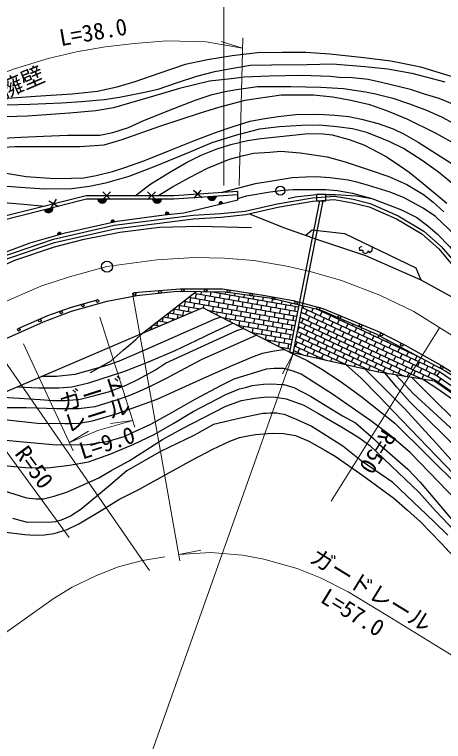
# Model space of a CAD drawing. Units: millimetres at full size, sheet at 1:1000; details may follow other scales. Extents: x 40000 to 680000, y 20000 to 380000.
# Drawn here: x 368307 to 415236, y 260127 to 339601 of the extents above; entities that cross this region are included whole.
import ezdxf
from ezdxf.enums import TextEntityAlignment as Align

# ---------------------------------------------------------------- set-up
doc = ezdxf.new("R2010")
doc.units = ezdxf.units.MM
doc.header["$LTSCALE"] = 1000
doc.linetypes.add('CHAIN', pattern=[18.5, 12, -1.5, 3.5, -1.5])
for name, color, linetype, lineweight in [('M-BGD', 7, 'Continuous', 25), ('M-BMK', 2, 'CHAIN', 13), ('M-BMK-SRVR', 3, 'Continuous', 25), ('M-STR-HTXT', 7, 'Continuous', 13)]:
    doc.layers.add(name, color=color, linetype=linetype, lineweight=lineweight)
doc.styles.add('ＭＳ ゴシック', font='')
doc.styles.get('ＭＳ ゴシック').set_extended_font_data('MS Gothic')

msp = doc.modelspace()

# ---------------------------------------------------------------- hatches: boundary and pattern name
at = {"layer": 'M-BGD'}
for points in [[(390392, 319716), (389404, 319648, 0.82183)], [(378403, 319399), (377412, 319399, 0.82183)], [(384403, 319399), (383412, 319399, 0.82183)], [(390690, 318850), (391081, 318943, 0.4608), (390832, 319125, 0.4608)], [(371556, 318237), (372517, 318477, -0.82183)], [(384807, 317729), (385207, 317771, 0.4608), (384983, 317984, 0.4608)], [(379266, 316943), (378874, 316854, -0.4608), (379018, 317128, -0.4608)], [(373031, 315495), (373418, 315603, 0.4608), (373161, 315776, 0.4608)]]:
    msp.add_hatch(color=256, dxfattribs=at).paths.add_polyline_path(points)

# ---------------------------------------------------------------- linework, layer by layer
for p, q in [((388795, 319572), (387891, 320361)), ((387949, 319515), (388737, 320418)), ((377972, 319365), (378820, 320213)), ((378820, 319365), (377972, 320213)), ((382865, 319365), (383713, 320213)), ((383713, 319365), (382865, 320213)), ((392745, 319876), (392752, 320267)), ((373103, 318589), (372075, 319205)), ((372281, 318383), (372897, 319411)), ((401683, 319243), (398386, 302700)), ((398794, 302555), (402057, 319218)), ((388722, 308993), (388780, 309323)), ((389746, 308813), (389832, 309303)), ((389977, 309300), (399371, 307644)), ((390348, 309235), (390359, 309293)), ((391373, 309054), (391410, 309266)), ((387365, 308705), (399168, 306623)), ((387517, 308150), (387607, 308662)), ((387916, 309136), (399270, 307134)), ((388119, 308572), (388210, 309084)), ((388541, 307969), (388631, 308481)), ((389144, 308391), (389234, 308903)), ((390168, 308210), (390258, 308723)), ((390770, 308632), (390860, 309144)), ((391192, 308030), (391282, 308542)), ((391794, 308452), (391885, 308964)), ((392397, 308874), (392441, 309125)), ((392819, 308271), (392909, 308783)), ((393421, 308693), (393472, 308984)), ((393843, 308091), (393933, 308603)), ((394445, 308512), (394504, 308844)), ((394867, 307910), (394957, 308422)), ((395469, 308332), (395535, 308703)), ((396494, 308151), (396547, 308452)), ((386262, 307843), (388617, 307428)), ((386312, 307306), (386402, 307818)), ((386814, 308274), (399067, 306113)), ((386915, 307728), (387005, 308240)), ((387336, 307126), (387427, 307638)), ((387939, 307547), (388029, 308060)), ((388986, 307499), (389053, 307879)), ((389565, 307789), (389656, 308301)), ((389987, 307186), (390077, 307698)), ((390590, 307608), (390680, 308120)), ((391614, 307428), (391704, 307940)), ((392216, 307849), (392306, 308361)), ((392638, 307247), (392728, 307759)), ((393240, 307669), (393331, 308181)), ((393662, 307066), (393752, 307578)), ((394265, 307488), (394355, 308000)), ((395289, 307308), (395379, 307820)), ((395891, 307729), (395981, 308241)), ((396313, 307127), (396403, 307639)), ((396915, 307549), (397006, 308061)), ((397518, 307971), (397577, 308305)), ((397940, 307368), (398030, 307880)), ((398542, 307790), (398590, 308061)), ((398964, 307188), (399054, 307700)), ((399779, 307584), (412486, 301659)), ((399877, 307539), (399965, 307729)), ((385107, 306463), (385198, 306975)), ((385160, 306981), (386867, 306680)), ((385710, 306884), (385800, 307397)), ((385711, 307412), (387742, 307054)), ((386148, 306373), (386222, 306794)), ((386734, 306704), (386824, 307216)), ((388432, 307349), (388451, 307457)), ((389392, 307291), (398965, 305603)), ((389471, 307251), (389475, 307277)), ((390439, 306757), (390499, 307096)), ((391011, 307006), (391102, 307518)), ((391433, 306403), (391523, 306915)), ((392036, 306825), (392126, 307337)), ((393060, 306645), (393150, 307157)), ((394084, 306464), (394174, 306976)), ((394686, 306886), (394777, 307398)), ((395108, 306283), (395198, 306795)), ((395711, 306705), (395801, 307217)), ((396735, 306525), (396825, 307037)), ((397337, 306946), (397427, 307458)), ((397759, 306344), (397849, 306856)), ((398361, 306766), (398452, 307278)), ((399676, 307059), (412209, 301215)), ((400128, 306848), (400348, 307319)), ((400819, 307099), (400997, 307480)), ((401071, 306408), (401291, 306879)), ((401581, 307318), (412177, 302377)), ((401762, 306660), (401982, 307131)), ((402453, 306911), (402486, 306982)), ((383903, 305619), (383980, 306060)), ((384057, 306120), (385116, 305933)), ((384505, 306041), (384593, 306538)), ((384608, 306551), (385991, 306307)), ((385577, 306130), (385619, 306372)), ((390973, 306484), (398863, 305093)), ((391893, 306015), (391945, 306313)), ((392457, 306223), (392548, 306735)), ((392879, 305620), (392969, 306132)), ((393482, 306042), (393572, 306554)), ((394506, 305862), (394596, 306374)), ((395530, 305681), (395620, 306193)), ((396132, 306103), (396223, 306615)), ((396554, 305500), (396644, 306012)), ((397157, 305922), (397247, 306434)), ((398181, 305742), (398271, 306254)), ((398783, 306163), (398873, 306675)), ((399470, 306007), (411654, 300326)), ((399573, 306533), (411931, 300770)), ((399689, 305905), (399909, 306376)), ((400380, 306157), (400600, 306628)), ((401322, 305717), (401542, 306188)), ((402013, 305969), (402233, 306440)), ((402705, 306220), (402924, 306691)), ((402956, 305529), (403176, 306000)), ((403396, 306472), (403443, 306574)), ((403647, 305781), (403867, 306252)), ((404338, 306032), (404400, 306165)), ((382955, 305258), (383366, 305186)), ((383300, 305197), (383368, 305581)), ((383506, 305689), (384241, 305559)), ((385006, 305886), (385017, 305951)), ((392553, 305678), (398762, 304583)), ((393346, 305273), (393391, 305530)), ((393903, 305440), (393994, 305952)), ((394325, 304837), (394415, 305349)), ((394928, 305259), (395018, 305771)), ((395952, 305079), (396042, 305591)), ((396976, 304898), (397066, 305410)), ((397578, 305320), (397669, 305832)), ((398000, 304717), (398090, 305229)), ((398603, 305139), (398693, 305651)), ((399277, 305022), (399469, 305434)), ((399367, 305481), (411062, 300028)), ((399940, 305214), (400160, 305685)), ((400631, 305466), (400851, 305937)), ((400883, 304775), (401103, 305246)), ((401574, 305026), (401794, 305497)), ((402265, 305278), (402485, 305749)), ((403208, 304838), (403427, 305309)), ((403899, 305090), (404118, 305561)), ((404590, 305341), (404809, 305812)), ((405281, 305593), (405357, 305756)), ((405532, 304902), (405752, 305373)), ((406223, 305153), (406314, 305348)), ((382255, 304711), (365952, 297752)), ((382403, 304827), (382491, 304812)), ((382722, 304911), (382755, 305103)), ((394133, 304871), (398660, 304073)), ((394799, 304531), (394837, 304747)), ((395349, 304657), (395440, 305169)), ((395771, 304054), (395861, 304566)), ((396374, 304476), (396464, 304988)), ((397398, 304296), (397488, 304808)), ((398422, 304115), (398512, 304627)), ((399161, 304430), (407148, 300706)), ((399264, 304956), (409196, 300325)), ((399501, 304272), (399721, 304743)), ((400192, 304523), (400412, 304994)), ((401134, 304084), (401354, 304555)), ((401825, 304335), (402045, 304806)), ((402517, 304587), (402736, 305058)), ((403459, 304147), (403679, 304618)), ((404150, 304399), (404370, 304870)), ((404841, 304650), (405061, 305121)), ((405093, 303959), (405312, 304430)), ((405784, 304211), (406003, 304682)), ((406475, 304462), (406695, 304933)), ((407166, 304714), (407271, 304939)), ((407417, 304023), (407637, 304494)), ((408108, 304274), (408210, 304491)), ((395713, 304065), (398558, 303563)), ((396252, 303789), (396283, 303964)), ((396795, 303874), (396886, 304386)), ((397221, 303295), (397307, 303783)), ((397820, 303693), (397910, 304205)), ((398241, 303091), (398332, 303603)), ((399058, 303904), (404744, 301253)), ((399061, 303329), (399281, 303800)), ((399752, 303580), (399972, 304052)), ((400443, 303832), (400663, 304303)), ((400695, 303141), (400915, 303612)), ((401386, 303392), (401606, 303864)), ((402077, 303644), (402297, 304115)), ((402768, 303896), (402988, 304367)), ((403020, 303204), (403239, 303676)), ((403711, 303456), (403930, 303927)), ((404402, 303708), (404621, 304179)), ((405344, 303268), (405564, 303739)), ((406035, 303520), (406255, 303991)), ((406726, 303771), (406946, 304242)), ((407669, 303332), (407889, 303803)), ((408360, 303583), (408580, 304054)), ((409051, 303835), (409129, 304001)), ((409302, 303144), (409522, 303615)), ((397294, 303258), (398457, 303053)), ((397706, 303048), (397729, 303181)), ((398852, 302853), (399936, 302347)), ((398955, 303378), (402340, 301800)), ((399313, 302638), (399533, 303109)), ((400004, 302889), (400224, 303361)), ((400946, 302450), (401166, 302921)), ((401637, 302701), (401857, 303173)), ((402329, 302953), (402548, 303424)), ((403271, 302513), (403491, 302985)), ((403962, 302765), (404182, 303236)), ((404653, 303016), (404873, 303488)), ((405596, 302577), (405815, 303048)), ((406287, 302828), (406507, 303300)), ((406978, 303080), (407198, 303551)), ((407229, 302389), (407449, 302860)), ((407920, 302640), (408140, 303112)), ((408611, 302892), (408831, 303363)), ((409554, 302452), (409774, 302924)), ((409993, 303395), (410048, 303512)), ((410245, 302704), (410465, 303175)), ((410936, 302955), (410967, 303022)), ((399769, 302385), (399784, 302418)), ((400288, 302267), (400475, 302670)), ((401325, 302031), (401418, 302230)), ((401889, 302010), (402109, 302482)), ((402580, 302262), (402800, 302733)), ((402881, 301677), (403051, 302042)), ((403523, 301822), (403742, 302294)), ((404214, 302074), (404433, 302545)), ((404905, 302325), (405124, 302797)), ((405156, 301634), (405376, 302106)), ((405847, 301886), (406067, 302357)), ((406538, 302137), (406758, 302609)), ((407481, 301698), (407701, 302169)), ((408172, 301949), (408392, 302421)), ((408863, 302201), (409083, 302672)), ((409805, 301761), (410025, 302233)), ((410497, 302013), (410716, 302484)), ((411188, 302264), (411407, 302736)), ((411439, 301573), (411659, 302045)), ((411879, 302516), (411886, 302532)), ((412130, 301825), (412346, 302287)), ((403918, 301441), (403994, 301603)), ((404465, 301383), (404685, 301854)), ((405474, 301087), (405627, 301415)), ((406099, 301195), (406319, 301666)), ((406790, 301446), (407010, 301918)), ((407041, 300755), (407261, 301227)), ((407732, 301007), (407952, 301478)), ((408423, 301258), (408643, 301730)), ((409114, 301510), (409334, 301981)), ((409366, 300819), (409586, 301290)), ((410057, 301070), (410277, 301542)), ((410748, 301322), (410968, 301793)), ((411691, 300882), (411910, 301354)), ((412209, 301215), (414559, 300118)), ((412382, 301134), (412601, 301605)), ((412486, 301659), (414804, 300578)), ((413073, 301385), (413265, 301797)), ((414015, 300946), (414184, 301307)), ((406512, 300850), (406570, 300975)), ((408071, 300503), (408204, 300787)), ((408675, 300567), (408895, 301039)), ((409674, 300249), (409837, 300599)), ((410309, 300379), (410528, 300851)), ((411000, 300631), (411219, 301102)), ((411931, 300770), (414299, 299666)), ((411942, 300191), (412162, 300663)), ((412633, 300443), (412853, 300914)), ((413324, 300694), (413544, 301166)), ((413576, 300003), (413795, 300475)), ((414267, 300255), (414487, 300726)), ((414551, 300122), (414848, 300547)), ((414804, 300578), (429171, 290522)), ((409140, 300333), (409146, 300348)), ((410742, 300079), (410780, 300160)), ((411276, 299994), (411471, 300411)), ((411654, 300326), (412929, 299731)), ((412345, 299824), (412413, 299972)), ((412885, 299752), (413104, 300223)), ((413947, 299569), (414047, 299784)), ((414299, 299666), (428508, 289716)), ((414559, 300118), (428813, 290138)), ((414680, 299400), (414978, 299825)), ((415023, 298983), (415105, 299101))]:
    msp.add_line(p, q, dxfattribs=at)
for points in [[(416715, 332661), (412757, 333854), (409486, 334499), (406537, 334867), (402799, 335259), (400172, 335443), (397638, 335466), (394874, 335397), (392101, 335097), (389406, 334637), (386984, 334153), (384197, 333209), (381474, 332241), (379516, 331666), (377392, 331205), (374602, 330905), (370611, 330651), (362889, 330098)], [(367378, 329713), (370010, 329804), (373444, 329939), (375621, 330087), (378116, 330298), (379804, 330568), (382535, 331128), (384031, 331434), (386027, 332136), (388269, 332863), (390212, 333371), (391795, 333676), (394131, 334061), (396425, 334087), (400339, 334155), (403084, 334225), (406619, 333927), (409137, 333683), (411777, 333176), (415385, 332246)], [(417491, 329308), (414751, 330419), (413159, 330892), (411627, 331399), (408440, 332170), (407000, 332488), (405285, 332669), (403828, 332729), (402846, 332841), (399721, 332945), (396175, 332876), (393416, 332747), (392011, 332583), (389649, 332308), (386345, 331505), (383781, 330763), (379119, 329395), (377218, 329067), (374314, 328808), (369710, 328480), (365005, 328342)], [(365651, 326027), (368979, 326200), (371482, 326309), (374100, 326426), (377644, 326404), (379050, 326722), (380778, 327234), (382528, 328037), (385722, 329329), (388178, 330258), (389925, 330844), (391367, 331190), (392602, 331421), (394894, 331746), (398550, 331746), (401811, 331654), (404307, 331503), (406704, 331162), (407813, 330941), (409699, 330461), (411504, 329850), (413387, 329147), (415094, 328378), (416683, 327524)], [(416866, 325245), (414350, 326615), (411274, 328164), (409047, 329064), (407190, 329715), (405112, 330218), (403125, 330572), (401006, 330795), (398944, 330795), (397461, 330770), (393503, 330185), (390631, 329451), (388602, 328831), (384165, 327372), (380040, 325895), (378095, 325327), (375479, 325137), (368346, 325123), (365818, 324982)], [(366026, 322482), (369593, 321887), (372664, 321672), (374537, 321706), (375887, 321757), (377239, 322012), (379038, 322446), (380393, 322864), (382468, 323625), (385270, 324724), (388008, 325842), (390279, 326698), (392232, 327372), (394086, 327928), (395466, 328206), (397156, 328455), (399096, 328684), (401581, 328716), (403361, 328611), (404882, 328441), (406258, 328174), (408095, 327705), (409725, 327116), (410954, 326516), (412469, 325641), (416090, 323335)], [(416546, 320825), (414688, 322363), (412913, 323655), (410847, 324941), (409303, 325720), (406862, 326700), (405272, 327097), (403568, 327341), (401657, 327509), (399709, 327463), (397294, 327333), (395115, 327058), (392605, 326399), (389899, 325590), (387315, 324484), (383669, 323000), (380804, 321905), (378260, 321161), (376499, 320809), (374583, 320534), (371542, 320511), (368975, 320680), (365420, 320956)], [(381507, 319789), (383110, 321007), (385281, 322375), (387109, 323433), (388709, 324222), (390358, 324893), (391956, 325379), (393781, 325836), (395245, 326061), (398403, 326385), (400439, 326594), (402059, 326562), (403067, 326434), (404934, 325955), (406510, 325366), (407377, 324930), (408885, 324122), (409964, 323414), (411471, 322352), (413016, 321118), (415612, 318982)], [(383974, 319789), (385607, 320781), (387461, 321776), (389429, 322820), (391838, 323787), (393357, 324205), (394465, 324460), (396235, 324554), (397442, 324646), (399560, 324468), (402516, 324050), (404492, 323481), (407121, 322637), (409273, 321898), (411220, 321017), (413046, 319916), (414084, 319134), (415284, 318019)], [(420526, 308742), (419264, 311504), (418133, 313414), (417055, 314817), (415800, 316178), (414369, 317523), (413015, 318424), (410926, 319550), (409395, 320173), (407043, 320910), (405897, 321221), (404799, 321475), (402828, 321752), (401320, 321858), (400178, 321809), (398684, 321738), (396290, 321348), (394638, 321078), (392649, 320576), (390986, 320147)], [(392745, 319501), (393691, 319781), (396293, 320223), (397687, 320384), (398809, 320475), (400663, 320490), (402373, 320462), (403613, 320364), (405277, 320082), (407410, 319506)], [(392745, 320267), (385738, 319789), (376147, 319789), (366345, 317332), (360336, 313005), (355989, 312363)], [(366827, 313059), (372582, 315039), (379215, 316567), (387866, 317665), (390880, 317841), (393540, 318116), (397052, 318911), (400903, 319573), (403309, 319755), (405360, 319404), (407228, 318928), (410288, 317601), (413103, 315934), (414991, 314258), (416487, 312512)], [(398259, 319498), (399013, 319676), (401355, 319939)], [(402371, 319939), (403412, 319939), (405720, 319771), (407410, 319506), (409216, 318792), (410641, 318261), (412304, 317409), (413521, 316485), (414583, 315592), (415898, 314234), (416709, 313285), (417575, 312141), (418277, 310773)], [(366971, 312698), (372688, 314666), (379283, 316185), (387902, 317278), (390911, 317455), (393603, 317733), (397128, 318531), (400951, 319188), (403291, 319364), (405279, 319024), (407102, 318560), (410111, 317255), (412873, 315620), (414714, 313985), (416198, 312254)], [(367135, 319069), (368896, 318906), (371661, 318665)], [(394022, 317827), (397726, 316336), (401571, 314987), (406688, 313249), (412768, 310590), (416806, 308389), (425352, 302857), (429959, 300008), (443081, 291592), (449981, 287918), (455036, 285619), (458485, 284303), (462531, 282972), (466281, 282201), (469382, 281859), (472504, 281720), (475514, 281831), (478259, 282178), (481076, 282733), (485086, 283995), (493086, 286823), (499742, 289264)], [(293600, 262189), (297497, 264095), (306067, 269758), (312160, 274435), (319214, 279571), (349515, 301627), (354941, 305598), (360633, 308965), (364542, 311042), (368344, 312732), (372691, 314207), (375932, 315056), (379815, 315813), (384159, 316344), (388508, 316476), (394251, 316305)], [(400174, 315478), (400882, 316071), (404403, 315645), (412215, 311911), (412768, 310590)], [(406260, 314248), (406023, 314112), (406065, 313841), (406421, 313850), (406396, 313587), (406710, 313460), (406990, 313604), (406990, 313782), (407125, 313596), (407439, 313799), (407473, 314189), (407168, 314290)], [(367404, 304173), (371486, 306020), (374550, 307180), (378446, 308274), (381672, 308894), (386059, 309374), (391345, 309274), (396443, 308579), (401742, 307300), (407765, 304728), (415494, 300609), (430446, 291306), (436773, 283469), (436615, 283356), (432123, 286345), (428034, 288981), (428622, 289892), (422114, 294087), (414242, 299523), (407958, 300521), (398386, 302700), (388893, 307546), (382255, 304711), (388171, 309334)], [(381414, 309216), (386404, 309601), (391068, 309601), (395499, 308927), (398802, 308319), (402046, 307472), (408207, 304924), (411053, 303454), (414942, 301282), (428748, 292691), (432154, 290689)], [(368713, 305288), (371936, 306692), (374428, 307565), (377333, 308424)], [(390881, 306531), (390236, 306289), (382725, 302966), (379757, 301699), (378393, 301233), (374889, 300232), (372894, 300019), (371265, 300020)], [(365952, 297752), (367646, 297741), (371098, 297513), (372493, 297395), (373866, 297395), (375482, 297557), (376816, 297861), (378602, 298360), (380525, 299085), (381878, 299745), (383713, 300759), (384807, 301499), (392635, 305042), (393312, 305290)], [(368675, 298914), (370960, 298795), (373146, 298795), (374594, 298897), (376449, 299338), (380381, 300613), (383134, 301690), (385866, 302877), (388166, 303958), (390230, 304943), (392193, 305861)], [(360286, 296166), (364684, 296638), (366579, 296638), (369572, 296627), (372933, 296522), (374213, 296512), (375305, 296534), (377137, 296762), (379712, 297535), (381030, 298015), (381990, 298429), (383332, 299031), (383975, 299380), (385002, 299879), (385881, 300350), (388757, 301875), (394754, 304554)], [(376613, 300473), (378895, 301748), (380207, 302892), (380796, 303413), (381575, 304091), (382255, 304711)], [(356510, 293310), (359648, 294267), (361890, 294798), (365054, 295403), (367491, 295305), (370803, 294921), (373828, 294880), (374529, 294885), (375373, 294934), (376827, 295171), (379558, 296000), (383921, 297533), (388992, 299856), (392175, 301249), (394438, 302204), (395430, 302586), (396542, 302813), (397442, 302937), (397841, 302978)], [(398386, 302700), (400310, 301785), (401919, 300840), (403947, 299518), (406202, 297876), (409917, 294942), (413418, 291474), (417017, 287891), (421230, 283381), (423756, 280723), (426206, 278562), (429071, 276039), (432184, 273615), (434967, 271825), (439972, 269146), (443025, 267661), (446262, 266443), (449298, 265542), (451618, 264925), (456288, 264574), (463013, 264241)], [(404626, 301280), (406202, 299885), (408182, 297875), (410669, 295249), (416373, 289349), (419671, 285883), (422769, 282624), (425331, 280048), (426816, 278799), (430128, 276328), (433162, 274122), (434908, 272935), (438773, 270821), (443065, 268681), (445712, 267549), (449132, 266463), (452159, 265845), (455435, 265460), (460592, 264964), (467000, 265119)], [(419819, 283209), (411599, 291703), (409345, 293634), (407296, 295165), (403103, 298114), (399678, 300301), (398775, 300608), (397781, 300892), (396696, 300896), (395850, 300832), (392285, 299737), (390902, 299054), (388037, 297503), (385493, 296051), (383191, 294780), (381107, 293822), (380251, 293449), (378403, 292901), (376272, 292555), (372872, 292525), (367313, 293018)], [(406674, 300814), (408168, 299335), (410989, 296521), (414409, 292763), (420300, 286207), (424861, 281601), (429052, 277881), (431705, 275880), (434170, 274311), (438199, 271953), (443307, 269583), (448854, 267597), (452881, 266701), (458546, 266100), (464966, 266013)], [(465561, 266524), (461168, 266931), (457380, 267394), (452270, 268650), (451038, 268969), (445681, 270444), (441428, 271771), (439456, 272563), (437573, 273484), (435162, 274717), (433726, 275688), (433074, 276251), (429908, 278931), (427438, 280912), (425140, 282704), (424184, 283665), (417359, 291582), (411536, 297299), (410111, 298913), (408868, 300377)], [(410069, 300186), (411955, 298121), (414990, 295372), (418049, 292516), (419169, 291345), (420864, 289454), (423024, 287046), (425360, 284538), (426843, 283079), (428603, 281535), (429657, 280753), (432809, 278517), (436021, 276437), (437493, 275563), (439987, 274428), (442878, 273321), (448036, 271396), (450613, 270484), (452885, 269893), (458947, 268920), (465051, 267954)], [(411790, 299912), (414770, 296938), (417625, 294192), (421263, 290780), (425282, 286752), (427689, 284232), (429738, 282449), (432093, 280675), (435516, 278384), (438181, 276802), (441971, 274880), (446961, 272934), (452456, 271393), (457289, 270280), (461897, 269449), (466105, 268939)], [(413064, 299710), (414622, 298696), (416105, 297612), (417389, 296546), (419101, 294920), (422983, 291054), (426097, 287650), (429526, 284089), (432209, 281779), (436503, 279128), (440949, 276673), (445223, 274719), (449669, 273121), (454827, 271899), (458553, 271254), (462412, 270907)], [(366694, 290319), (369495, 290077), (371936, 290034), (374330, 290349), (376391, 290694), (378843, 291555), (381376, 292641), (383578, 293697), (385734, 294942), (387843, 296217), (391414, 298043), (392936, 298677), (393578, 298840), (394310, 299030), (395549, 299201), (396382, 299229), (397592, 299165), (397766, 299138), (398855, 298834), (400683, 297894), (404184, 295725), (405598, 294946), (407622, 293195), (408222, 292576), (411334, 289899), (412686, 288484), (417142, 283221)], [(367054, 287572), (369633, 286770), (370641, 286649), (371475, 286641), (372627, 286931), (374117, 287423), (377517, 288945), (378953, 289774), (380860, 290813), (384509, 293152), (386615, 294321), (391429, 296795), (393130, 297394), (394616, 297654), (395272, 297741), (395994, 297787), (396845, 297782), (398021, 297578), (399969, 296908), (401499, 296027), (404259, 294400), (405974, 293373), (407185, 292482), (412568, 287343), (414354, 285324), (416488, 283110)], [(415706, 282670), (414174, 284193), (409684, 288421), (406229, 290800), (404235, 292424), (400773, 294594), (399173, 295315), (397847, 295870), (397308, 295963), (397009, 296002), (396289, 296002), (395853, 295998), (395476, 295998), (393015, 295469), (390094, 294764), (387917, 293569), (384281, 291815), (380593, 289720), (378594, 287997), (375551, 285494), (374416, 284763), (373414, 284311), (372785, 284144), (372422, 284115), (369718, 284057), (368104, 284490)], [(367050, 283037), (369448, 282761), (370513, 282689), (371600, 282720), (372655, 282863), (374059, 283314), (375330, 283909), (377954, 285498), (379737, 286563), (381891, 287671), (385263, 289525), (387762, 290933), (390010, 292094), (391848, 292966), (392935, 293356), (393838, 293550), (394668, 293694), (396477, 293827), (397728, 293786), (399062, 293581), (400500, 292955), (402254, 291992), (403403, 291304), (406431, 289221), (409798, 286726), (411297, 285423), (412713, 284130), (414971, 281810), (417301, 279287)]]:
    msp.add_lwpolyline(points, dxfattribs=at)
for points in [[(361370, 310793), (362937, 311645), (365897, 313125), (370023, 314654), (373837, 315721), (379531, 317002), (384686, 317717), (386838, 317939), (392745, 319336), (392745, 319876), (385751, 319399), (376195, 319399), (366512, 316973), (360487, 312634), (356046, 311978), (356307, 310208)], [(401355, 319218), (402371, 319218), (402371, 319939), (401355, 319939)]]:
    msp.add_lwpolyline(points, close=True, dxfattribs=at)
for centre, radius in [((397388, 320350), 500), ((381425, 309066), 150), ((384224, 309282), 150), ((386718, 309451), 150), ((389218, 309451), 150), ((391710, 309352), 150), ((377376, 308281), 150), ((394182, 308976), 150), ((396647, 308563), 150), ((375777, 307808), 150), ((399101, 308086), 150), ((401519, 307454), 150), ((373397, 307045), 150), ((371065, 306149), 150), ((403851, 306563), 150), ((368773, 305151), 150), ((406161, 305607), 150), ((408459, 304625), 150), ((410680, 303477), 150), ((415046, 301040), 150)]:
    msp.add_circle(centre, radius, dxfattribs=at)
for centre, radius, start, end in [((389891, 319780), 505, 195.07339, 352.73158), ((377908, 319497), 505, 191.1709, 348.8291), ((383908, 319497), 505, 191.1709, 348.8291), ((390879, 318928), 203, 4.34646, 202.26984), ((372012, 318452), 505, 205.23914, 2.89733), ((385004, 317782), 203, 356.9374, 194.86079), ((379063, 316929), 203, 3.72231, 201.6457), ((373216, 315580), 203, 6.6573, 204.58069)]:
    msp.add_arc(centre, radius, start, end, dxfattribs=at)
at = {"layer": 'M-BMK'}
msp.add_lwpolyline([(463979, 278362), (459364, 279381), (456246, 280366), (452334, 282113), (447994, 284654), (437772, 290966), (411979, 307124), (408264, 308906), (404081, 310520), (400651, 311519), (398112, 312098), (394472, 312727), (391284, 312959), (388004, 313046), (383864, 312796), (378424, 312038), (374335, 310941), (371196, 309898), (366841, 307991)], dxfattribs=at)
at = {"layer": 'M-BMK-SRVR'}
msp.add_circle((378424, 312038), 600, dxfattribs=at)
at = {"layer": 'M-STR-HTXT'}
for p, q in [((391216, 320893), (391216, 343282)), ((392889, 320899), (393272, 337043)), ((393245, 335920), (390907, 336668)), ((386406, 279874), (381199, 309126)), ((377644, 306527), (381480, 294478)), ((414795, 305360), (402957, 286387)), ((369305, 303596), (374727, 291887)), ((358965, 303360), (374289, 282416)), ((383080, 278813), (366444, 302840)), ((398774, 302498), (397639, 300321)), ((381246, 295213), (378813, 294879)), ((374304, 292800), (376407, 294068)), ((386286, 280549), (388690, 281048)), ((382318, 279913), (384743, 280297))]:
    msp.add_line(p, q, dxfattribs=at)
for points in [[(393245, 335920), (389269, 336602), (384973, 336713), (381450, 336440), (378216, 336071), (375084, 335517), (371986, 334794), (368310, 333679), (363189, 331762), (358604, 329609), (353845, 327202), (348802, 324272)], [(398774, 302498), (375942, 238124), (414900, 238124)], [(374304, 292800), (377431, 294133), (381246, 295213)], [(386286, 280549), (389766, 280775), (393242, 280483), (395567, 280066), (399216, 279034), (401798, 278034), (404819, 276471), (409242, 273803), (418282, 268256)], [(326839, 243030), (352589, 261521), (358065, 265386), (366651, 271551), (372527, 275723), (374609, 277013), (377187, 278239), (379632, 279206), (382318, 279913)]]:
    msp.add_lwpolyline(points, dxfattribs=at)

# ---------------------------------------------------------------- texts
at = {"layer": 'M-STR-HTXT', "style": 'ＭＳ ゴシック'}
for s, rotation, p in [('L=38.0', 9.967, (373476, 335598)), ('擁壁', 23.143, (367404, 329896)), ('ガード', 17.567, (373705, 295635)), ('レール', 17.567, (374205, 293355)), ('L=9.0', 18.224, (375925, 290413)), ('R=50', 238.038, (408120, 294663)), ('R=50', 306.192, (367818, 291260)), ('ガードレール', 328.468, (400183, 279361)), ('L=57.0', 328.468, (401371, 274948))]:
    msp.add_text(s, height=1833, rotation=rotation, dxfattribs=at).set_placement(p, align=Align.BOTTOM_LEFT)

doc.saveas('drawing.dxf')
